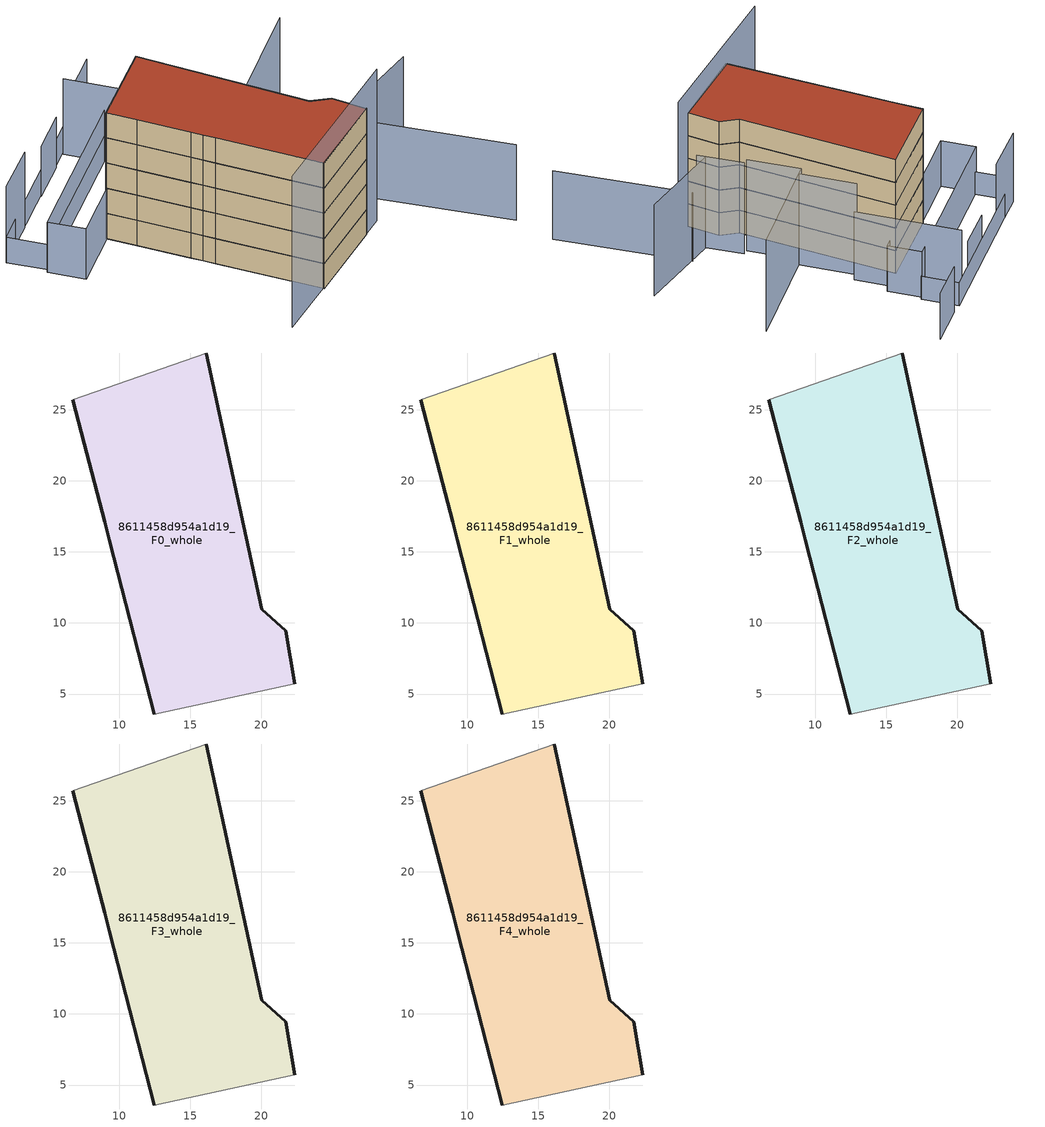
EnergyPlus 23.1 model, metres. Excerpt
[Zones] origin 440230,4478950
8611458d954a1d19_F0_whole
 floor ground (EU_floor_Construction): 22.34,5.74 21.7,9.46 20.03,10.95 16.11,28.99 6.73,25.7 7.54,22.61 8.97,17.11 9.29,15.85 9.62,14.61 12.47,3.6 z0
 wall outside (EU_wall_Construction): 12.47,3.6 9.62,14.61 9.29,15.85 8.97,17.11 7.54,22.61 6.73,25.7 / 16.11,28.99 20.03,10.95 21.7,9.46 22.34,5.74 z0:3
 wall adiabatic (EU_wall_Construction): 6.73,25.7 16.11,28.99 / 22.34,5.74 12.47,3.6 z0:3
8611458d954a1d19_F1_whole
 floor to 8611458d954a1d19_F0_whole (EU_floor_Construction): 22.34,5.74 21.7,9.46 20.03,10.95 16.11,28.99 6.73,25.7 7.54,22.61 8.97,17.11 9.29,15.85 9.62,14.61 12.47,3.6 z3
 wall outside (EU_wall_Construction): 12.47,3.6 9.62,14.61 9.29,15.85 8.97,17.11 7.54,22.61 6.73,25.7 / 16.11,28.99 20.03,10.95 21.7,9.46 22.34,5.74 z3:6
 wall adiabatic (EU_wall_Construction): 6.73,25.7 16.11,28.99 / 22.34,5.74 12.47,3.6 z3:6
8611458d954a1d19_F2_whole
 floor to 8611458d954a1d19_F1_whole (EU_floor_Construction): 22.34,5.74 21.7,9.46 20.03,10.95 16.11,28.99 6.73,25.7 7.54,22.61 8.97,17.11 9.29,15.85 9.62,14.61 12.47,3.6 z6
 wall outside (EU_wall_Construction): 12.47,3.6 9.62,14.61 9.29,15.85 8.97,17.11 7.54,22.61 6.73,25.7 / 16.11,28.99 20.03,10.95 21.7,9.46 22.34,5.74 z6:9
 wall adiabatic (EU_wall_Construction): 6.73,25.7 16.11,28.99 / 22.34,5.74 12.47,3.6 z6:9
8611458d954a1d19_F3_whole
 floor to 8611458d954a1d19_F2_whole (EU_floor_Construction): 22.34,5.74 21.7,9.46 20.03,10.95 16.11,28.99 6.73,25.7 7.54,22.61 8.97,17.11 9.29,15.85 9.62,14.61 12.47,3.6 z9
 wall outside (EU_wall_Construction): 12.47,3.6 9.62,14.61 9.29,15.85 8.97,17.11 7.54,22.61 6.73,25.7 / 16.11,28.99 20.03,10.95 21.7,9.46 22.34,5.74 z9:12
 wall adiabatic (EU_wall_Construction): 6.73,25.7 16.11,28.99 / 22.34,5.74 12.47,3.6 z9:12
8611458d954a1d19_F4_whole
 floor to 8611458d954a1d19_F3_whole (EU_floor_Construction): 22.34,5.74 21.7,9.46 20.03,10.95 16.11,28.99 6.73,25.7 7.54,22.61 8.97,17.11 9.29,15.85 9.62,14.61 12.47,3.6 z12
 wall outside (EU_wall_Construction): 12.47,3.6 9.62,14.61 9.29,15.85 8.97,17.11 7.54,22.61 6.73,25.7 / 16.11,28.99 20.03,10.95 21.7,9.46 22.34,5.74 z12:15
 wall adiabatic (EU_wall_Construction): 6.73,25.7 16.11,28.99 / 22.34,5.74 12.47,3.6 z12:15
 roof outside (EU_roof_Construction): 16.11,28.99 20.03,10.95 21.7,9.46 22.34,5.74 12.47,3.6 9.62,14.61 9.29,15.85 8.97,17.11 7.54,22.61 6.73,25.7 z15
shading: 5.45,2.26 24.77,6.28 z0:18; 24.49,9.64 34.87,10.51 / 24.74,8.71 22.78,13.6 / 22.19,13.5 20.05,19.21 / 20.05,19.21 33.01,24.07 / 20.99,19.56 18.77,25.73 z0:12; 32.84,-4.57 27.18,10 / 19.71,26.07 15.67,37.43 / 3.52,33.15 -2.18,31.21 z0:9; 13.49,36.66 8.7,34.96 / 23.08,40.03 18.14,38.29 / -1.25,26.92 17.93,33.86 / 17.93,33.86 19.28,30.13 / 19.28,30.13 0.1,23.19 / 0.1,23.19 -1.25,26.92 z0:6; 18.32,33.99 -0.83,27.07 / -0.83,27.07 -2.29,31.11 / -2.29,31.11 16.86,38.03 / 16.86,38.03 18.32,33.99 z0:3
[Building]
EU S2 Campaign: North Axis=0; Terrain=City; Solar Distribution=FullExterior
[Site:Location]
Madrid: Latitude=40.5; Longitude=-3.5; Time Zone=1; Elevation=609
[SizingPeriod:WeatherFileDays]
AnnualSizingPeriod: Begin Month=1; Begin Day of Month=1; End Month=12; End Day of Month=31; Day of Week for Start Day=Monday; Use Weather File Daylight Saving Period=No; Use Weather File Rain and Snow Indicators=No
[MATERIAL]
EU_InternalMass_Material: Roughness=MediumRough; Thickness=0.1; Conductivity=1; Density=1800; Specific Heat=900; Thermal Absorptance=0.9; Solar Absorptance=0.7; Visible Absorptance=0.7
[MATERIAL:NOMASS] Roughness=MediumRough; Thermal Absorptance=0.9; Solar Absorptance=0.7; Visible Absorptance=0.7
Name | Thermal Resistance
EU_wall_NoMass | 1.60022
EU_roof_NoMass | 1.57597
EU_floor_NoMass | 0.470652
[CONSTRUCTION]
EU_wall_Construction: EU_wall_NoMass
EU_roof_Construction: EU_roof_NoMass
EU_floor_Construction: EU_floor_NoMass
EU_InternalMass_Construction: EU_InternalMass_Material
[ZONE] Type=1; Multiplier=1; Ceiling Height=autocalculate; Floor Area=autocalculate; Part of Total Floor Area=Yes
Name | Volume
8611458d954a1d19_F0_whole | 679.067
8611458d954a1d19_F1_whole; 8611458d954a1d19_F2_whole; 8611458d954a1d19_F3_whole; 8611458d954a1d19_F4_whole | 679.066
[INTERNALMASS] Construction=EU_InternalMass_Construction; Surface Area=226.352
Name | Zone or ZoneList
8611458d954a1d19_F0_whole_EU_InternalMass | 8611458d954a1d19_F0_whole
8611458d954a1d19_F1_whole_EU_InternalMass | 8611458d954a1d19_F1_whole
8611458d954a1d19_F2_whole_EU_InternalMass | 8611458d954a1d19_F2_whole
8611458d954a1d19_F3_whole_EU_InternalMass | 8611458d954a1d19_F3_whole
8611458d954a1d19_F4_whole_EU_InternalMass | 8611458d954a1d19_F4_whole
[OTHEREQUIPMENT] Fuel Type=Electricity; Design Level Calculation Method=Watts/Area; Power per Zone Floor Area=1; Fraction Latent=0; Fraction Radiant=0; Fraction Lost=0; Carbon Dioxide Generation Rate=0; EndUse Subcategory=EU_Step8_InternalGains
Name | Zone or ZoneList or Space or SpaceList | Schedule
EU_Step8_InternalGain_8611458d954a1d19_F0_whole_f000 | 8611458d954a1d19_F0_whole | EU_Step8_GainSchedule_8611458d954a1d19_F0_whole_f000
EU_Step8_InternalGain_8611458d954a1d19_F1_whole_f000 | 8611458d954a1d19_F1_whole | EU_Step8_GainSchedule_8611458d954a1d19_F1_whole_f000
EU_Step8_InternalGain_8611458d954a1d19_F2_whole_f000 | 8611458d954a1d19_F2_whole | EU_Step8_GainSchedule_8611458d954a1d19_F2_whole_f000
EU_Step8_InternalGain_8611458d954a1d19_F3_whole_f000 | 8611458d954a1d19_F3_whole | EU_Step8_GainSchedule_8611458d954a1d19_F3_whole_f000
EU_Step8_InternalGain_8611458d954a1d19_F4_whole_f000 | 8611458d954a1d19_F4_whole | EU_Step8_GainSchedule_8611458d954a1d19_F4_whole_f000
[ZONEVENTILATION:DESIGNFLOWRATE] Schedule=EU_AlwaysOn; Design Flow Rate Calculation Method=AirChanges/Hour; Air Changes per Hour=0.480704; Ventilation Type=Natural; Fan Pressure Rise=0; Fan Total Efficiency=1; Constant Term Coefficient=1; Temperature Term Coefficient=0; Velocity Term Coefficient=0; Velocity Squared Term Coefficient=0; Minimum Indoor Temperature=-100; Maximum Indoor Temperature=100; Delta Temperature=-100; Minimum Outdoor Temperature=-100; Maximum Outdoor Temperature=100; Maximum Wind Speed=40
Name | Zone or ZoneList or Space or SpaceList
EU_ConstantAir_8611458d954a1d19_F0_whole | 8611458d954a1d19_F0_whole
EU_ConstantAir_8611458d954a1d19_F1_whole | 8611458d954a1d19_F1_whole
EU_ConstantAir_8611458d954a1d19_F2_whole | 8611458d954a1d19_F2_whole
EU_ConstantAir_8611458d954a1d19_F3_whole | 8611458d954a1d19_F3_whole
EU_ConstantAir_8611458d954a1d19_F4_whole | 8611458d954a1d19_F4_whole
[HVACTEMPLATE:THERMOSTAT] Constant Heating Setpoint=20; Constant Cooling Setpoint=50
EU_HeatOnly_8611458d954a1d19_F0_whole; EU_HeatOnly_8611458d954a1d19_F1_whole; EU_HeatOnly_8611458d954a1d19_F2_whole; EU_HeatOnly_8611458d954a1d19_F3_whole; EU_HeatOnly_8611458d954a1d19_F4_whole
[HVACTEMPLATE:ZONE:IDEALLOADSAIRSYSTEM] System Availability Schedule=EU_AlwaysOn; Maximum Heating Supply Air Temperature=50; Minimum Cooling Supply Air Temperature=13; Maximum Heating Supply Air Humidity Ratio=0.0156; Minimum Cooling Supply Air Humidity Ratio=0.0077; Heating Limit=NoLimit; Cooling Limit=NoLimit; Heating Availability Schedule=EU_AlwaysOn; Cooling Availability Schedule=EU_CoolingOff; Dehumidification Control Type=ConstantSensibleHeatRatio; Cooling Sensible Heat Ratio=0.7; Dehumidification Setpoint=60; Humidification Control Type=None; Humidification Setpoint=30; Outdoor Air Method=None; Outdoor Air Flow Rate per Person=0.00944; Outdoor Air Flow Rate per Zone Floor Area=0; Outdoor Air Flow Rate per Zone=0; Demand Controlled Ventilation Type=None; Outdoor Air Economizer Type=NoEconomizer; Heat Recovery Type=None; Sensible Heat Recovery Effectiveness=0.7; Latent Heat Recovery Effectiveness=0.65
Name | Template Thermostat
8611458d954a1d19_F0_whole | EU_HeatOnly_8611458d954a1d19_F0_whole
8611458d954a1d19_F1_whole | EU_HeatOnly_8611458d954a1d19_F1_whole
8611458d954a1d19_F2_whole | EU_HeatOnly_8611458d954a1d19_F2_whole
8611458d954a1d19_F3_whole | EU_HeatOnly_8611458d954a1d19_F3_whole
8611458d954a1d19_F4_whole | EU_HeatOnly_8611458d954a1d19_F4_whole
[SIZING:ZONE] Zone Cooling Design Supply Air Temperature Input Method=SupplyAirTemperature; Zone Cooling Design Supply Air Temperature=13; Zone Heating Design Supply Air Temperature Input Method=SupplyAirTemperature; Zone Heating Design Supply Air Temperature=50; Zone Cooling Design Supply Air Humidity Ratio=0.008; Zone Heating Design Supply Air Humidity Ratio=0.008; Cooling Design Air Flow Method=DesignDay; Cooling Design Air Flow Rate=0; Cooling Minimum Air Flow per Zone Floor Area=0.000762; Cooling Minimum Air Flow=0; Cooling Minimum Air Flow Fraction=0.2; Heating Design Air Flow Method=DesignDay; Heating Design Air Flow Rate=0; Heating Maximum Air Flow per Zone Floor Area=0.002032; Heating Maximum Air Flow=0.141576; Heating Maximum Air Flow Fraction=0.3; Account for Dedicated Outdoor Air System=No; Dedicated Outdoor Air System Control Strategy=NeutralSupplyAir; Dedicated Outdoor Air Low Setpoint Temperature for Design=autosize; Dedicated Outdoor Air High Setpoint Temperature for Design=autosize; Zone Load Sizing Method=Sensible Load Only No Latent Load; Zone Latent Cooling Design Supply Air Humidity Ratio Input Method=HumidityRatioDifference; Zone Cooling Design Supply Air Humidity Ratio Difference=0.005; Zone Latent Heating Design Supply Air Humidity Ratio Input Method=HumidityRatioDifference; Zone Humidification Design Supply Air Humidity Ratio Difference=0.005
8611458d954a1d19_F0_whole; 8611458d954a1d19_F1_whole; 8611458d954a1d19_F2_whole; 8611458d954a1d19_F3_whole; 8611458d954a1d19_F4_whole
[SCHEDULE:CONSTANT]
Name | Hourly Value
EU_AlwaysOn | 1
EU_CoolingOff | 0
[SCHEDULE:FILE] Column Number=1; Rows to Skip at Top=0; Number of Hours of Data=8760; Column Separator=Comma; Interpolate to Timestep=No; Minutes per Item=60; Adjust Schedule for Daylight Savings=Yes
Name | File
EU_Step8_GainSchedule_8611458d954a1d19_F0_whole_f000 | ../../schedules/8611458d954a1d19/8611458d954a1d19_F0_whole_f000_gain.csv
EU_Step8_GainSchedule_8611458d954a1d19_F1_whole_f000 | ../../schedules/8611458d954a1d19/8611458d954a1d19_F1_whole_f000_gain.csv
EU_Step8_GainSchedule_8611458d954a1d19_F2_whole_f000 | ../../schedules/8611458d954a1d19/8611458d954a1d19_F2_whole_f000_gain.csv
EU_Step8_GainSchedule_8611458d954a1d19_F3_whole_f000 | ../../schedules/8611458d954a1d19/8611458d954a1d19_F3_whole_f000_gain.csv
EU_Step8_GainSchedule_8611458d954a1d19_F4_whole_f000 | ../../schedules/8611458d954a1d19/8611458d954a1d19_F4_whole_f000_gain.csv
